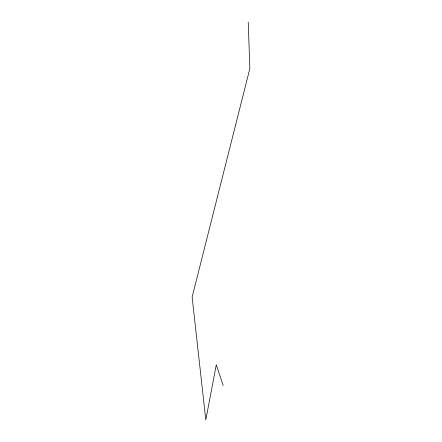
<?xml version="1.0" encoding="UTF-8"?>
<svg xmlns="http://www.w3.org/2000/svg" width="442" height="442" viewBox="0 0 442 442"><rect width="100%" height="100%" fill="white"/><g stroke="black" fill="none" stroke-linecap="round" stroke-linejoin="round"><path stroke-width="0.66" d="M223.199 385.579L216.282 364.832L205.801 419.9L192.132 297.068L249.868 68.471L248.216 22.1"/></g></svg>
